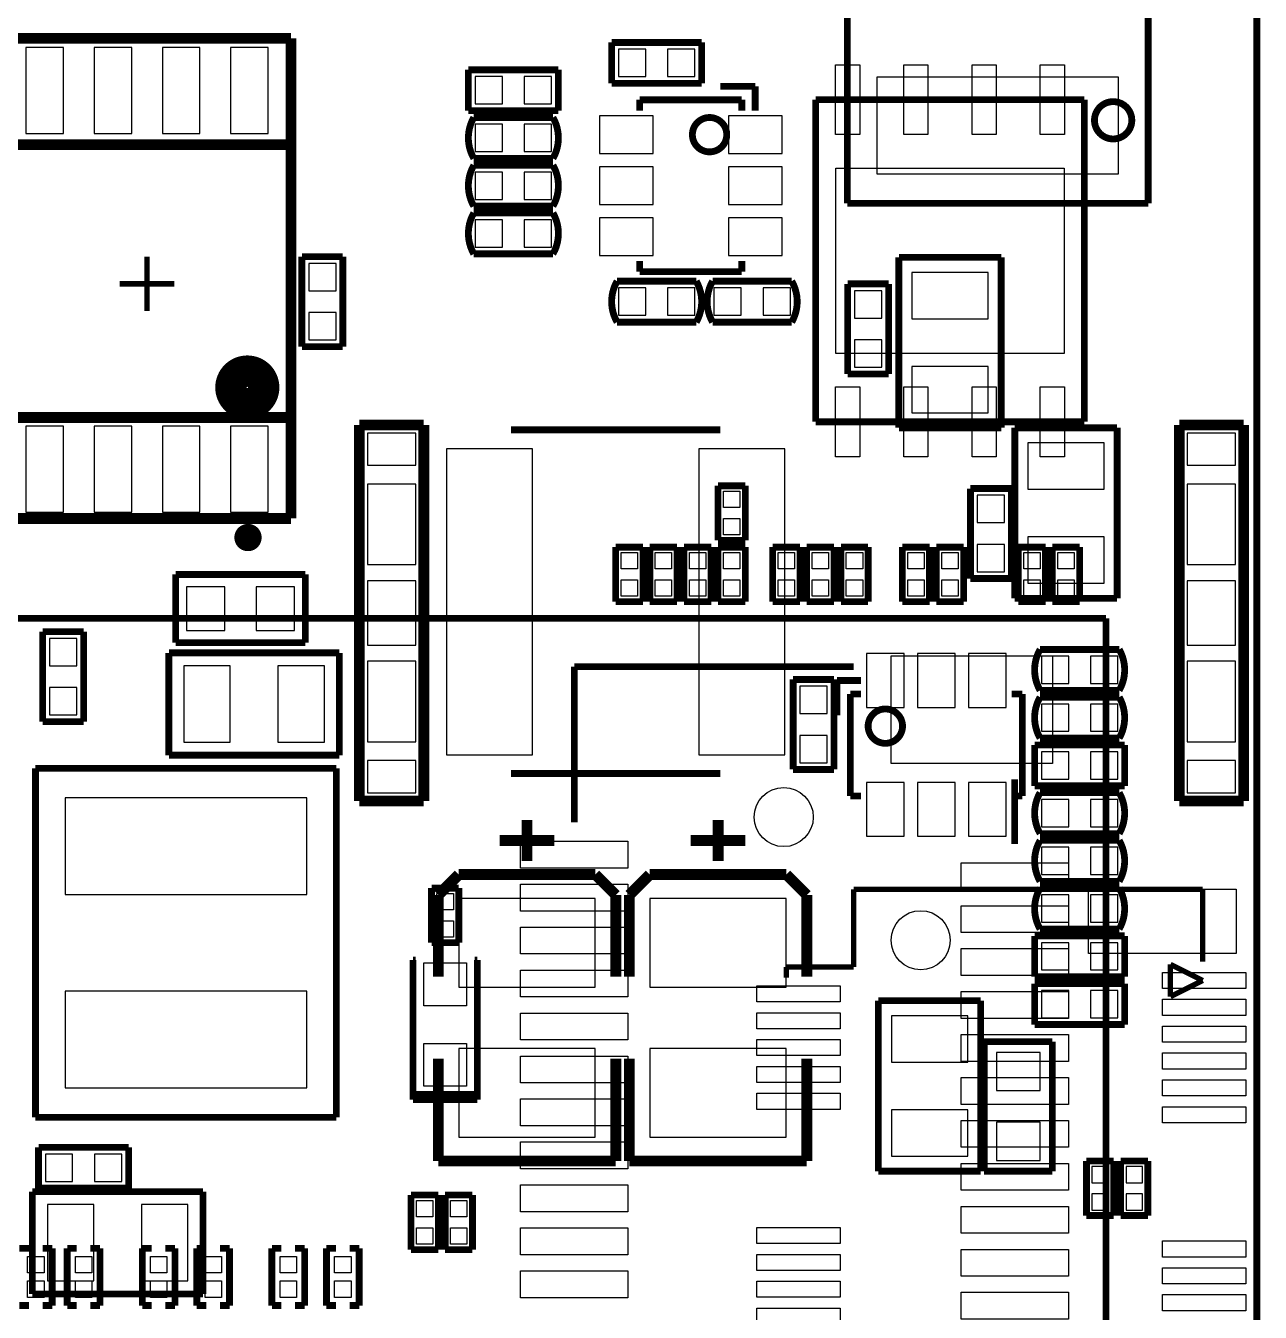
# Model space of a CAD drawing. Extents: x 44.2 to 105.9, y 92.9 to 165.
# Drawn here: x 82.87 to 105.85, y 119.86 to 143.82 of the extents above; entities that cross this region are included whole.
import ezdxf

# ---------------------------------------------------------------- set-up
doc = ezdxf.new("R2010")
doc.units = 0
for name, color, linetype in [('BG_OUTLINE', 2, 'CONTINUOUS'), ('PG_SILKSCREEN_BOTTOM', 7, 'CONTINUOUS'), ('PG_SILKSCREEN_TOP', 8, 'CONTINUOUS'), ('PIN_BOTTOM', 10, 'CONTINUOUS'), ('PIN_TOP', 9, 'CONTINUOUS')]:
    doc.layers.add(name, color=color, linetype=linetype)

msp = doc.modelspace()

# ---------------------------------------------------------------- linework, layer by layer
at = {"layer": 'BG_OUTLINE', "const_width": 0.127}
msp.add_lwpolyline([(44.23918, 93.496892), (44.23918, 164.391594, -0.414214), (44.74718, 164.899594), (105.279952, 164.899594, -0.414214), (105.787952, 164.391594), (105.787952, 93.496892, -0.414214), (105.279952, 92.988892), (44.74718, 92.988892, -0.414214)], format="xyb", close=True, dxfattribs=at)
at = {"layer": 'BG_OUTLINE'}
msp.add_lwpolyline([(44.74718, 92.988892), (105.279952, 92.988892, 0.414214), (105.787952, 93.496892), (105.787952, 164.391594, 0.414214), (105.279952, 164.899594), (44.74718, 164.899594, 0.414214), (44.23918, 164.391594), (44.23918, 93.496892, 0.414214)], format="xyb", close=True, dxfattribs=at)
at = {"layer": 'PG_SILKSCREEN_BOTTOM'}
for points, const_width in [([(98.164904, 147.01393), (98.164904, 140.51407)], 0.124968), ([(103.765096, 140.51407), (103.765096, 147.01393)], 0.124968), ([(87.808054, 143.587724), (82.448146, 143.587724)], 0.2032), ([(87.808054, 134.646924), (87.808054, 143.587724)], 0.2032), ([(93.7768, 143.51), (95.4532, 143.51)], 0.127), ([(93.7768, 142.748), (93.7768, 143.51)], 0.127), ([(95.4532, 143.51), (95.4532, 142.748)], 0.127), ([(91.1098, 143.002), (92.7862, 143.002)], 0.127), ([(91.1098, 142.24), (91.1098, 143.002)], 0.127), ([(92.7862, 143.002), (92.7862, 142.24)], 0.127), ([(95.4532, 142.748), (93.7768, 142.748)], 0.127), ([(96.449896, 142.692882), (95.79991, 142.692882)], 0.127), ([(96.449896, 142.243048), (96.449896, 142.692882)], 0.127), ([(94.30004, 142.442946), (96.19996, 142.442946)], 0.127), ([(94.30004, 142.243048), (94.30004, 142.442946)], 0.127), ([(96.19996, 142.442946), (96.19996, 142.243048)], 0.127), ([(92.7862, 142.24), (91.1098, 142.24)], 0.127), ([(82.448146, 141.606524), (87.808054, 141.606524)], 0.2032), ([(87.808054, 141.606524), (87.808054, 136.526524)], 0.2032), ([(98.164904, 140.51407), (103.765096, 140.51407)], 0.124968), ([(85.1281, 139.523724), (85.1281, 138.507724)], 0.1016), ([(88.011, 137.8458), (88.011, 139.5222)], 0.127), ([(88.011, 139.5222), (88.773, 139.5222)], 0.127), ([(88.773, 139.5222), (88.773, 137.8458)], 0.127), ([(94.30004, 139.442952), (94.30004, 139.243054)], 0.127), ([(96.19996, 139.243054), (96.19996, 139.442952)], 0.127), ([(99.1235, 139.5095), (101.0285, 139.5095)], 0.127), ([(99.1235, 136.3345), (99.1235, 139.5095)], 0.127), ([(101.0285, 139.5095), (101.0285, 136.3345)], 0.127), ([(94.30004, 139.243054), (96.19996, 139.243054)], 0.127), ([(84.6201, 139.015724), (85.6361, 139.015724)], 0.1016), ([(98.171, 139.0142), (98.933, 139.0142)], 0.127), ([(98.171, 137.3378), (98.171, 139.0142)], 0.127), ([(98.933, 139.0142), (98.933, 137.3378)], 0.127), ([(88.773, 137.8458), (88.011, 137.8458)], 0.127), ([(98.933, 137.3378), (98.171, 137.3378)], 0.127), ([(87.808054, 136.526524), (82.448146, 136.526524)], 0.2032), ([(89.080848, 136.386316), (89.080848, 129.386076)], 0.199898), ([(90.280744, 136.386316), (89.080848, 136.386316)], 0.199898), ([(90.280744, 129.386076), (90.280744, 136.386316)], 0.199898), ([(95.802958, 136.295892), (91.903042, 136.295892)], 0.127), ([(101.0285, 136.3345), (99.1235, 136.3345)], 0.127), ([(101.2825, 136.3345), (103.1875, 136.3345)], 0.127), ([(101.2825, 133.1595), (101.2825, 136.3345)], 0.127), ([(103.1875, 136.3345), (103.1875, 133.1595)], 0.127), ([(104.343708, 136.386316), (104.343708, 129.386076)], 0.199898), ([(105.543604, 136.386316), (104.343708, 136.386316)], 0.199898), ([(105.543604, 129.386076), (105.543604, 136.386316)], 0.199898), ([(100.457, 133.5278), (100.457, 135.2042)], 0.127), ([(100.457, 135.2042), (101.219, 135.2042)], 0.127), ([(101.219, 135.2042), (101.219, 133.5278)], 0.127), ([(82.448146, 134.646924), (87.808054, 134.646924)], 0.2032), ([(85.6615, 133.604), (85.6615, 132.334)], 0.127), ([(88.0745, 133.604), (85.6615, 133.604)], 0.127), ([(88.0745, 132.334), (88.0745, 133.604)], 0.127), ([(101.219, 133.5278), (100.457, 133.5278)], 0.127), ([(103.1875, 133.1595), (101.2825, 133.1595)], 0.127), ([(83.185, 130.8608), (83.185, 132.5372)], 0.127), ([(83.185, 132.5372), (83.947, 132.5372)], 0.127), ([(83.947, 132.5372), (83.947, 130.8608)], 0.127), ([(85.6615, 132.334), (88.0745, 132.334)], 0.127), ([(85.5345, 130.2385), (85.5345, 132.1435)], 0.127), ([(85.5345, 132.1435), (88.7095, 132.1435)], 0.127), ([(88.7095, 132.1435), (88.7095, 130.2385)], 0.127), ([(97.155, 129.9718), (97.155, 131.6482)], 0.127), ([(97.155, 131.6482), (97.917, 131.6482)], 0.127), ([(97.917, 131.6482), (97.917, 129.9718)], 0.127), ([(97.972118, 131.628896), (97.972118, 130.97891)], 0.127), ([(98.421952, 131.628896), (97.972118, 131.628896)], 0.127), ([(98.222054, 131.37896), (98.421952, 131.37896)], 0.127), ([(98.222054, 129.47904), (98.222054, 131.37896)], 0.127), ([(101.421946, 131.37896), (101.222048, 131.37896)], 0.127), ([(101.421946, 129.47904), (101.421946, 131.37896)], 0.127), ([(83.947, 130.8608), (83.185, 130.8608)], 0.127), ([(101.6508, 130.429), (103.3272, 130.429)], 0.127), ([(101.6508, 129.667), (101.6508, 130.429)], 0.127), ([(103.3272, 130.429), (103.3272, 129.667)], 0.127), ([(88.7095, 130.2385), (85.5345, 130.2385)], 0.127), ([(83.051904, 129.99593), (83.051904, 123.49607)], 0.124968), ([(88.652096, 129.99593), (83.051904, 129.99593)], 0.124968), ([(88.652096, 123.49607), (88.652096, 129.99593)], 0.124968), ([(95.802958, 129.896108), (91.903042, 129.896108)], 0.127), ([(97.917, 129.9718), (97.155, 129.9718)], 0.127), ([(103.3272, 129.667), (101.6508, 129.667)], 0.127), ([(89.080848, 129.386076), (90.280744, 129.386076)], 0.199898), ([(98.421952, 129.47904), (98.222054, 129.47904)], 0.127), ([(101.222048, 129.47904), (101.421946, 129.47904)], 0.127), ([(104.343708, 129.386076), (105.543604, 129.386076)], 0.199898), ([(92.202, 128.27), (92.202, 129.032)], 0.2032), ([(95.758, 128.27), (95.758, 129.032)], 0.2032), ([(91.694, 128.651), (92.71, 128.651)], 0.2032), ([(95.25, 128.651), (96.266, 128.651)], 0.2032), ([(90.551, 127.635), (90.932, 128.016)], 0.2032), ([(90.932, 128.016), (93.472, 128.016)], 0.2032), ([(93.472, 128.016), (93.853, 127.635)], 0.2032), ([(94.107, 127.635), (94.488, 128.016)], 0.2032), ([(94.488, 128.016), (97.028, 128.016)], 0.2032), ([(97.028, 128.016), (97.409, 127.635)], 0.2032), ([(90.551, 126.111), (90.551, 127.635)], 0.2032), ([(93.853, 127.635), (93.853, 126.111)], 0.2032), ([(94.107, 126.111), (94.107, 127.635)], 0.2032), ([(97.409, 127.635), (97.409, 126.111)], 0.2032), ([(101.6508, 126.873), (103.3272, 126.873)], 0.127), ([(101.6508, 126.111), (101.6508, 126.873)], 0.127), ([(103.3272, 126.873), (103.3272, 126.111)], 0.127), ([(103.3272, 126.111), (101.6508, 126.111)], 0.127), ([(101.6508, 125.984), (103.3272, 125.984)], 0.127), ([(101.6508, 125.222), (101.6508, 125.984)], 0.127), ([(103.3272, 125.984), (103.3272, 125.222)], 0.127), ([(98.7425, 125.6665), (100.6475, 125.6665)], 0.127), ([(98.7425, 122.4915), (98.7425, 125.6665)], 0.127), ([(100.6475, 125.6665), (100.6475, 122.4915)], 0.127), ([(103.3272, 125.222), (101.6508, 125.222)], 0.127), ([(101.981, 124.9045), (100.711, 124.9045)], 0.127), ([(100.711, 124.9045), (100.711, 122.4915)], 0.127), ([(101.981, 122.4915), (101.981, 124.9045)], 0.127), ([(90.551, 124.587), (90.551, 122.682)], 0.2032), ([(93.853, 122.682), (93.853, 124.587)], 0.2032), ([(94.107, 124.587), (94.107, 122.682)], 0.2032), ([(97.409, 122.682), (97.409, 124.587)], 0.2032), ([(83.051904, 123.49607), (88.652096, 123.49607)], 0.124968), ([(83.1088, 122.936), (84.7852, 122.936)], 0.127), ([(83.1088, 122.174), (83.1088, 122.936)], 0.127), ([(84.7852, 122.936), (84.7852, 122.174)], 0.127), ([(90.551, 122.682), (93.853, 122.682)], 0.2032), ([(94.107, 122.682), (97.409, 122.682)], 0.2032), ([(103.124, 122.682), (102.616, 122.682)], 0.127), ([(102.616, 122.682), (102.616, 121.666)], 0.127), ([(103.124, 121.666), (103.124, 122.682)], 0.127), ([(103.759, 122.682), (103.251, 122.682)], 0.127), ([(103.251, 122.682), (103.251, 121.666)], 0.127), ([(103.759, 121.666), (103.759, 122.682)], 0.127), ([(100.6475, 122.4915), (98.7425, 122.4915)], 0.127), ([(100.711, 122.4915), (101.981, 122.4915)], 0.127), ([(84.7852, 122.174), (83.1088, 122.174)], 0.127), ([(82.9945, 120.2055), (82.9945, 122.1105)], 0.127), ([(82.9945, 122.1105), (86.1695, 122.1105)], 0.127), ([(86.1695, 122.1105), (86.1695, 120.2055)], 0.127), ([(102.616, 121.666), (103.124, 121.666)], 0.127), ([(103.251, 121.666), (103.759, 121.666)], 0.127), ([(86.1695, 120.2055), (82.9945, 120.2055)], 0.127)]:
    msp.add_lwpolyline(points, dxfattribs=dict(at, const_width=const_width))
at = {"layer": 'PG_SILKSCREEN_BOTTOM', "const_width": 0.127}
for points in [[(92.6846, 142.113), (91.2114, 142.113, 0.266658), (91.2114, 141.351)], [(91.2114, 141.351), (92.6846, 141.351, 0.266658), (92.6846, 142.113)], [(92.6846, 141.224), (91.2114, 141.224, 0.266658), (91.2114, 140.462)], [(91.2114, 140.462), (92.6846, 140.462, 0.266658), (92.6846, 141.224)], [(92.6846, 140.335), (91.2114, 140.335, 0.266658), (91.2114, 139.573)], [(91.2114, 139.573), (92.6846, 139.573, 0.266658), (92.6846, 140.335)], [(95.3516, 139.065), (93.8784, 139.065, 0.266658), (93.8784, 138.303)], [(93.8784, 138.303), (95.3516, 138.303, 0.266658), (95.3516, 139.065)], [(97.1296, 139.065), (95.6564, 139.065, 0.266658), (95.6564, 138.303)], [(95.6564, 138.303), (97.1296, 138.303, 0.266658), (97.1296, 139.065)], [(103.2256, 132.207), (101.7524, 132.207, 0.266658), (101.7524, 131.445)], [(101.7524, 131.445), (103.2256, 131.445, 0.266658), (103.2256, 132.207)], [(103.2256, 131.318), (101.7524, 131.318, 0.266658), (101.7524, 130.556)], [(101.7524, 130.556), (103.2256, 130.556, 0.266658), (103.2256, 131.318)], [(103.2256, 129.54), (101.7524, 129.54, 0.266658), (101.7524, 128.778)], [(101.7524, 128.778), (103.2256, 128.778, 0.266658), (103.2256, 129.54)], [(103.2256, 128.651), (101.7524, 128.651, 0.266658), (101.7524, 127.889)], [(101.7524, 127.889), (103.2256, 127.889, 0.266658), (103.2256, 128.651)], [(103.2256, 127.762), (101.7524, 127.762, 0.266658), (101.7524, 127)], [(101.7524, 127), (103.2256, 127, 0.266658), (103.2256, 127.762)]]:
    msp.add_lwpolyline(points, format="xyb", dxfattribs=at)
at = {"layer": 'PG_SILKSCREEN_BOTTOM'}
for points, const_width in [([(95.920052, 141.79296, 1), (95.279948, 141.79304, 1)], 0.127), ([(87.2871, 137.085324, 1), (86.7029, 137.085324, 1)], 0.6096), ([(87.1347, 134.291324, 1), (86.8807, 134.291324, 1)], 0.254), ([(99.19208, 130.779012, 1), (98.55192, 130.778988, 1)], 0.127)]:
    msp.add_lwpolyline(points, format="xyb", close=True, dxfattribs=dict(at, const_width=const_width))
at = {"layer": 'PG_SILKSCREEN_TOP'}
for points, const_width in [([(97.575878, 142.445994), (97.575878, 136.446006)], 0.127), ([(102.576122, 142.445994), (97.575878, 142.445994)], 0.127), ([(102.576122, 136.446006), (102.576122, 142.445994)], 0.127), ([(97.575878, 136.446006), (102.576122, 136.446006)], 0.127), ([(95.758, 135.255), (96.266, 135.255)], 0.127), ([(95.758, 134.239), (95.758, 135.255)], 0.127), ([(96.266, 135.255), (96.266, 134.239)], 0.127), ([(93.853, 134.112), (94.361, 134.112)], 0.127), ([(93.853, 133.096), (93.853, 134.112)], 0.127), ([(94.361, 134.112), (94.361, 133.096)], 0.127), ([(94.488, 134.112), (94.996, 134.112)], 0.127), ([(94.488, 133.096), (94.488, 134.112)], 0.127), ([(94.996, 134.112), (94.996, 133.096)], 0.127), ([(95.123, 134.112), (95.631, 134.112)], 0.127), ([(95.123, 133.096), (95.123, 134.112)], 0.127), ([(95.631, 134.112), (95.631, 133.096)], 0.127), ([(96.266, 134.239), (95.758, 134.239)], 0.127), ([(95.758, 134.112), (96.266, 134.112)], 0.127), ([(95.758, 133.096), (95.758, 134.112)], 0.127), ([(96.266, 134.112), (96.266, 133.096)], 0.127), ([(96.774, 134.112), (97.282, 134.112)], 0.127), ([(96.774, 133.096), (96.774, 134.112)], 0.127), ([(97.282, 134.112), (97.282, 133.096)], 0.127), ([(97.409, 134.112), (97.917, 134.112)], 0.127), ([(97.409, 133.096), (97.409, 134.112)], 0.127), ([(97.917, 134.112), (97.917, 133.096)], 0.127), ([(98.044, 134.112), (98.552, 134.112)], 0.127), ([(98.044, 133.096), (98.044, 134.112)], 0.127), ([(98.552, 134.112), (98.552, 133.096)], 0.127), ([(99.187, 134.112), (99.695, 134.112)], 0.127), ([(99.187, 133.096), (99.187, 134.112)], 0.127), ([(99.695, 134.112), (99.695, 133.096)], 0.127), ([(99.822, 134.112), (100.33, 134.112)], 0.127), ([(99.822, 133.096), (99.822, 134.112)], 0.127), ([(100.33, 134.112), (100.33, 133.096)], 0.127), ([(101.346, 134.112), (101.854, 134.112)], 0.127), ([(101.346, 133.096), (101.346, 134.112)], 0.127), ([(101.854, 134.112), (101.854, 133.096)], 0.127), ([(101.981, 134.112), (102.489, 134.112)], 0.127), ([(101.981, 133.096), (101.981, 134.112)], 0.127), ([(102.489, 134.112), (102.489, 133.096)], 0.127), ([(94.361, 133.096), (93.853, 133.096)], 0.127), ([(94.996, 133.096), (94.488, 133.096)], 0.127), ([(95.631, 133.096), (95.123, 133.096)], 0.127), ([(96.266, 133.096), (95.758, 133.096)], 0.127), ([(97.282, 133.096), (96.774, 133.096)], 0.127), ([(97.917, 133.096), (97.409, 133.096)], 0.127), ([(98.552, 133.096), (98.044, 133.096)], 0.127), ([(99.695, 133.096), (99.187, 133.096)], 0.127), ([(100.33, 133.096), (99.822, 133.096)], 0.127), ([(101.854, 133.096), (101.346, 133.096)], 0.127), ([(102.489, 133.096), (101.981, 133.096)], 0.127), ([(44.89323, 132.785866), (102.981252, 132.785866)], 0.127), ([(102.981252, 132.785866), (102.981252, 100.285804)], 0.127), ([(93.081348, 131.885944), (98.281236, 131.885944)], 0.127), ([(93.081348, 128.986026), (93.081348, 131.885944)], 0.127), ([(101.28123, 128.585976), (101.28123, 129.785872)], 0.127), ([(90.424, 127.762), (90.932, 127.762)], 0.127), ([(90.424, 126.746), (90.424, 127.762)], 0.127), ([(90.932, 127.762), (90.932, 126.746)], 0.127), ([(98.279966, 127.742696), (98.279966, 126.292864)], 0.100076), ([(104.779826, 127.742696), (98.279966, 127.742696)], 0.100076), ([(104.779826, 126.392686), (104.779826, 127.742696)], 0.100076), ([(90.932, 126.746), (90.424, 126.746)], 0.127), ([(90.078052, 126.421896), (90.078052, 123.821952)], 0.127), ([(90.12809, 126.421896), (90.078052, 126.421896)], 0.127), ([(91.277948, 126.421896), (91.22791, 126.421896)], 0.127), ([(91.277948, 123.821952), (91.277948, 126.421896)], 0.127), ([(97.029778, 126.292864), (97.029778, 126.092712)], 0.100076), ([(98.279966, 126.292864), (97.029778, 126.292864)], 0.100076), ([(104.179878, 126.342648), (104.179878, 125.7427)], 0.100076), ([(104.779826, 126.042674), (104.179878, 126.342648)], 0.100076), ([(104.179878, 125.7427), (104.779826, 126.042674)], 0.100076), ([(90.078052, 123.922028), (91.277948, 123.922028)], 0.127), ([(90.078052, 123.870974), (91.277948, 123.870974)], 0.127), ([(90.078052, 123.821952), (91.277948, 123.821952)], 0.127), ([(90.043, 122.047), (90.551, 122.047)], 0.127), ([(90.043, 121.031), (90.043, 122.047)], 0.127), ([(90.551, 122.047), (90.551, 121.031)], 0.127), ([(90.678, 122.047), (91.186, 122.047)], 0.127), ([(90.678, 121.031), (90.678, 122.047)], 0.127), ([(91.186, 122.047), (91.186, 121.031)], 0.127), ([(82.7532, 121.0564), (82.931, 121.0564)], 0.127), ([(83.185, 121.0564), (83.3628, 121.0564)], 0.127), ([(83.3628, 121.0564), (83.3628, 119.9896)], 0.127), ([(83.6422, 121.0564), (83.82, 121.0564)], 0.127), ([(83.6422, 119.9896), (83.6422, 121.0564)], 0.127), ([(84.074, 121.0564), (84.2518, 121.0564)], 0.127), ([(84.2518, 121.0564), (84.2518, 119.9896)], 0.127), ([(85.0392, 121.0564), (85.217, 121.0564)], 0.127), ([(85.0392, 119.9896), (85.0392, 121.0564)], 0.127), ([(85.471, 121.0564), (85.6488, 121.0564)], 0.127), ([(85.6488, 121.0564), (85.6488, 119.9896)], 0.127), ([(86.0552, 121.0564), (86.233, 121.0564)], 0.127), ([(86.0552, 119.9896), (86.0552, 121.0564)], 0.127), ([(86.487, 121.0564), (86.6648, 121.0564)], 0.127), ([(86.6648, 121.0564), (86.6648, 119.9896)], 0.127), ([(87.4522, 121.0564), (87.63, 121.0564)], 0.127), ([(87.4522, 119.9896), (87.4522, 121.0564)], 0.127), ([(87.884, 121.0564), (88.0618, 121.0564)], 0.127), ([(88.0618, 121.0564), (88.0618, 119.9896)], 0.127), ([(88.4682, 121.0564), (88.646, 121.0564)], 0.127), ([(88.4682, 119.9896), (88.4682, 121.0564)], 0.127), ([(88.9, 121.0564), (89.0778, 121.0564)], 0.127), ([(89.0778, 121.0564), (89.0778, 119.9896)], 0.127), ([(90.551, 121.031), (90.043, 121.031)], 0.127), ([(91.186, 121.031), (90.678, 121.031)], 0.127), ([(82.931, 119.9896), (82.7532, 119.9896)], 0.127), ([(83.3628, 119.9896), (83.185, 119.9896)], 0.127), ([(83.82, 119.9896), (83.6422, 119.9896)], 0.127), ([(84.2518, 119.9896), (84.074, 119.9896)], 0.127), ([(85.217, 119.9896), (85.0392, 119.9896)], 0.127), ([(85.6488, 119.9896), (85.471, 119.9896)], 0.127), ([(86.233, 119.9896), (86.0552, 119.9896)], 0.127), ([(86.6648, 119.9896), (86.487, 119.9896)], 0.127), ([(87.63, 119.9896), (87.4522, 119.9896)], 0.127), ([(88.0618, 119.9896), (87.884, 119.9896)], 0.127), ([(88.646, 119.9896), (88.4682, 119.9896)], 0.127), ([(89.0778, 119.9896), (88.9, 119.9896)], 0.127)]:
    msp.add_lwpolyline(points, dxfattribs=dict(at, const_width=const_width))
at = {"layer": 'PG_SILKSCREEN_TOP', "const_width": 0.127}
msp.add_lwpolyline([(103.46055, 142.06093, 1), (102.76545, 142.06107, 1)], format="xyb", close=True, dxfattribs=at)
at = {"layer": 'PIN_BOTTOM'}
for points in [[(83.573112, 141.815566), (83.573112, 143.415512), (82.873088, 143.415512), (82.873088, 141.815566)], [(84.843112, 141.815566), (84.843112, 143.415512), (84.143088, 143.415512), (84.143088, 141.815566)], [(86.113112, 141.815566), (86.113112, 143.415512), (85.413088, 143.415512), (85.413088, 141.815566)], [(87.383112, 141.815566), (87.383112, 143.415512), (86.683088, 143.415512), (86.683088, 141.815566)], [(93.9038, 143.383), (93.9038, 142.875), (94.4118, 142.875), (94.4118, 143.383)], [(94.8182, 143.383), (94.8182, 142.875), (95.3262, 142.875), (95.3262, 143.383)], [(91.7448, 142.367), (91.7448, 142.875), (91.2368, 142.875), (91.2368, 142.367)], [(92.6592, 142.367), (92.6592, 142.875), (92.1512, 142.875), (92.1512, 142.367)], [(98.714941, 141.063853), (103.215059, 141.063853), (103.215059, 142.863951), (98.714941, 142.863951)], [(94.550103, 142.142972), (93.550105, 142.142972), (93.550105, 141.442948), (94.550103, 141.442948)], [(96.949895, 142.142972), (95.949897, 142.142972), (95.949897, 141.442948), (96.949895, 141.442948)], [(91.2368, 141.986), (91.2368, 141.478), (91.7448, 141.478), (91.7448, 141.986)], [(92.1512, 141.986), (92.1512, 141.478), (92.6592, 141.478), (92.6592, 141.986)], [(94.550103, 141.193012), (93.550105, 141.193012), (93.550105, 140.492988), (94.550103, 140.492988)], [(96.949895, 141.193012), (95.949897, 141.193012), (95.949897, 140.492988), (96.949895, 140.492988)], [(91.2368, 141.097), (91.2368, 140.589), (91.7448, 140.589), (91.7448, 141.097)], [(92.1512, 141.097), (92.1512, 140.589), (92.6592, 140.589), (92.6592, 141.097)], [(91.7448, 139.7), (91.7448, 140.208), (91.2368, 140.208), (91.2368, 139.7)], [(92.6592, 139.7), (92.6592, 140.208), (92.1512, 140.208), (92.1512, 139.7)], [(94.550103, 140.243052), (93.550105, 140.243052), (93.550105, 139.543028), (94.550103, 139.543028)], [(96.949895, 140.243052), (95.949897, 140.243052), (95.949897, 139.543028), (96.949895, 139.543028)], [(88.138, 138.8872), (88.646, 138.8872), (88.646, 139.3952), (88.138, 139.3952)], [(100.7872, 139.22883), (99.3648, 139.22883), (99.3648, 138.36523), (100.7872, 138.36523)], [(93.9038, 138.938), (93.9038, 138.43), (94.4118, 138.43), (94.4118, 138.938)], [(94.8182, 138.938), (94.8182, 138.43), (95.3262, 138.43), (95.3262, 138.938)], [(96.1898, 138.43), (96.1898, 138.938), (95.6818, 138.938), (95.6818, 138.43)], [(97.1042, 138.43), (97.1042, 138.938), (96.5962, 138.938), (96.5962, 138.43)], [(98.806, 138.8872), (98.298, 138.8872), (98.298, 138.3792), (98.806, 138.3792)], [(88.138, 137.9728), (88.646, 137.9728), (88.646, 138.4808), (88.138, 138.4808)], [(98.806, 137.9728), (98.298, 137.9728), (98.298, 137.4648), (98.806, 137.4648)], [(100.7872, 137.47877), (99.3648, 137.47877), (99.3648, 136.61517), (100.7872, 136.61517)], [(83.573112, 134.765542), (83.573112, 136.365488), (82.873088, 136.365488), (82.873088, 134.765542)], [(84.843112, 134.765542), (84.843112, 136.365488), (84.143088, 136.365488), (84.143088, 134.765542)], [(86.113112, 134.765542), (86.113112, 136.365488), (85.413088, 136.365488), (85.413088, 134.765542)], [(87.383112, 134.765542), (87.383112, 136.365488), (86.683088, 136.365488), (86.683088, 134.765542)], [(89.230835, 135.636254), (90.130757, 135.636254), (90.130757, 136.236202), (89.230835, 136.236202)], [(104.493695, 135.636254), (105.393617, 135.636254), (105.393617, 136.236202), (104.493695, 136.236202)], [(92.303092, 130.245866), (92.303092, 135.94588), (90.703146, 135.94588), (90.703146, 130.245866)], [(97.003108, 130.245866), (97.003108, 135.94588), (95.403162, 135.94588), (95.403162, 130.245866)], [(101.5238, 135.19023), (102.9462, 135.19023), (102.9462, 136.05383), (101.5238, 136.05383)], [(89.230835, 133.786118), (90.130757, 133.786118), (90.130757, 135.286242), (89.230835, 135.286242)], [(104.493695, 133.786118), (105.393617, 133.786118), (105.393617, 135.286242), (104.493695, 135.286242)], [(100.584, 134.5692), (101.092, 134.5692), (101.092, 135.0772), (100.584, 135.0772)], [(100.584, 133.6548), (101.092, 133.6548), (101.092, 134.1628), (100.584, 134.1628)], [(101.5238, 133.44017), (102.9462, 133.44017), (102.9462, 134.30377), (101.5238, 134.30377)], [(89.230835, 132.286248), (90.130757, 132.286248), (90.130757, 133.486144), (89.230835, 133.486144)], [(104.493695, 132.286248), (105.393617, 132.286248), (105.393617, 133.486144), (104.493695, 133.486144)], [(85.862414, 133.3754), (85.862414, 132.5626), (86.573614, 132.5626), (86.573614, 133.3754)], [(87.162386, 133.3754), (87.162386, 132.5626), (87.873586, 132.5626), (87.873586, 133.3754)], [(83.312, 131.9022), (83.82, 131.9022), (83.82, 132.4102), (83.312, 132.4102)], [(98.522028, 132.128895), (98.522028, 131.128897), (99.222052, 131.128897), (99.222052, 132.128895)], [(99.471988, 132.128895), (99.471988, 131.128897), (100.172012, 131.128897), (100.172012, 132.128895)], [(100.421948, 132.128895), (100.421948, 131.128897), (101.121972, 131.128897), (101.121972, 132.128895)], [(102.2858, 131.572), (102.2858, 132.08), (101.7778, 132.08), (101.7778, 131.572)], [(103.2002, 131.572), (103.2002, 132.08), (102.6922, 132.08), (102.6922, 131.572)], [(85.81517, 131.9022), (85.81517, 130.4798), (86.67877, 130.4798), (86.67877, 131.9022)], [(87.56523, 131.9022), (87.56523, 130.4798), (88.42883, 130.4798), (88.42883, 131.9022)], [(89.230835, 130.48615), (90.130757, 130.48615), (90.130757, 131.986274), (89.230835, 131.986274)], [(104.493695, 130.48615), (105.393617, 130.48615), (105.393617, 131.986274), (104.493695, 131.986274)], [(83.312, 130.9878), (83.82, 130.9878), (83.82, 131.4958), (83.312, 131.4958)], [(97.282, 131.0132), (97.79, 131.0132), (97.79, 131.5212), (97.282, 131.5212)], [(102.2858, 130.683), (102.2858, 131.191), (101.7778, 131.191), (101.7778, 130.683)], [(103.2002, 130.683), (103.2002, 131.191), (102.6922, 131.191), (102.6922, 130.683)], [(97.282, 130.0988), (97.79, 130.0988), (97.79, 130.6068), (97.282, 130.6068)], [(89.230835, 129.53619), (90.130757, 129.53619), (90.130757, 130.136138), (89.230835, 130.136138)], [(101.7778, 130.302), (101.7778, 129.794), (102.2858, 129.794), (102.2858, 130.302)], [(102.6922, 130.302), (102.6922, 129.794), (103.2002, 129.794), (103.2002, 130.302)], [(104.493695, 129.53619), (105.393617, 129.53619), (105.393617, 130.136138), (104.493695, 130.136138)], [(98.522028, 129.729103), (98.522028, 128.729105), (99.222052, 128.729105), (99.222052, 129.729103)], [(99.471988, 129.729103), (99.471988, 128.729105), (100.172012, 128.729105), (100.172012, 129.729103)], [(100.421948, 129.729103), (100.421948, 128.729105), (101.121972, 128.729105), (101.121972, 129.729103)], [(83.601941, 127.646049), (88.102059, 127.646049), (88.102059, 129.446147), (83.601941, 129.446147)], [(101.7778, 129.413), (101.7778, 128.905), (102.2858, 128.905), (102.2858, 129.413)], [(102.6922, 129.413), (102.6922, 128.905), (103.2002, 128.905), (103.2002, 129.413)], [(102.2858, 128.016), (102.2858, 128.524), (101.7778, 128.524), (101.7778, 128.016)], [(103.2002, 128.016), (103.2002, 128.524), (102.6922, 128.524), (102.6922, 128.016)], [(93.472, 127.5715), (90.932, 127.5715), (90.932, 125.9205), (93.472, 125.9205)], [(97.028, 127.5715), (94.488, 127.5715), (94.488, 125.9205), (97.028, 125.9205)], [(101.7778, 127.635), (101.7778, 127.127), (102.2858, 127.127), (102.2858, 127.635)], [(102.6922, 127.635), (102.6922, 127.127), (103.2002, 127.127), (103.2002, 127.635)], [(101.7778, 126.746), (101.7778, 126.238), (102.2858, 126.238), (102.2858, 126.746)], [(102.6922, 126.746), (102.6922, 126.238), (103.2002, 126.238), (103.2002, 126.746)], [(83.601941, 124.045853), (88.102059, 124.045853), (88.102059, 125.845951), (83.601941, 125.845951)], [(101.7778, 125.857), (101.7778, 125.349), (102.2858, 125.349), (102.2858, 125.857)], [(102.6922, 125.857), (102.6922, 125.349), (103.2002, 125.349), (103.2002, 125.857)], [(100.4062, 125.38583), (98.9838, 125.38583), (98.9838, 124.52223), (100.4062, 124.52223)], [(93.472, 124.7775), (90.932, 124.7775), (90.932, 123.1265), (93.472, 123.1265)], [(97.028, 124.7775), (94.488, 124.7775), (94.488, 123.1265), (97.028, 123.1265)], [(101.7524, 124.703586), (100.9396, 124.703586), (100.9396, 123.992386), (101.7524, 123.992386)], [(100.4062, 123.63577), (98.9838, 123.63577), (98.9838, 122.77217), (100.4062, 122.77217)], [(101.7524, 123.403614), (100.9396, 123.403614), (100.9396, 122.692414), (101.7524, 122.692414)], [(83.2358, 122.809), (83.2358, 122.301), (83.7438, 122.301), (83.7438, 122.809)], [(84.1502, 122.809), (84.1502, 122.301), (84.6582, 122.301), (84.6582, 122.809)], [(103.0224, 122.5804), (102.7176, 122.5804), (102.7176, 122.2756), (103.0224, 122.2756)], [(103.6574, 122.5804), (103.3526, 122.5804), (103.3526, 122.2756), (103.6574, 122.2756)], [(103.0224, 122.0724), (102.7176, 122.0724), (102.7176, 121.7676), (103.0224, 121.7676)], [(103.6574, 122.0724), (103.3526, 122.0724), (103.3526, 121.7676), (103.6574, 121.7676)], [(83.27517, 121.8692), (83.27517, 120.4468), (84.13877, 120.4468), (84.13877, 121.8692)], [(85.02523, 121.8692), (85.02523, 120.4468), (85.88883, 120.4468), (85.88883, 121.8692)]]:
    msp.add_lwpolyline(points, close=True, dxfattribs=at)
for centre in [(96.981264, 129.085848), (99.5299, 126.792736)]:
    msp.add_circle(centre, 0.550037, dxfattribs=at)
at = {"layer": 'PIN_TOP'}
for points in [[(97.945956, 143.09598), (98.396044, 143.09598), (98.396044, 141.796008), (97.945956, 141.796008)], [(99.215956, 143.09598), (99.666044, 143.09598), (99.666044, 141.796008), (99.215956, 141.796008)], [(100.485956, 143.09598), (100.936044, 143.09598), (100.936044, 141.796008), (100.485956, 141.796008)], [(101.755956, 143.09598), (102.206044, 143.09598), (102.206044, 141.796008), (101.755956, 141.796008)], [(97.951036, 141.171041), (102.200964, 141.171041), (102.200964, 137.720959), (97.951036, 137.720959)], [(97.945956, 137.095992), (98.396044, 137.095992), (98.396044, 135.79602), (97.945956, 135.79602)], [(99.215956, 137.095992), (99.666044, 137.095992), (99.666044, 135.79602), (99.215956, 135.79602)], [(100.485956, 137.095992), (100.936044, 137.095992), (100.936044, 135.79602), (100.485956, 135.79602)], [(101.755956, 137.095992), (102.206044, 137.095992), (102.206044, 135.79602), (101.755956, 135.79602)], [(96.1644, 134.8486), (95.8596, 134.8486), (95.8596, 135.1534), (96.1644, 135.1534)], [(96.1644, 134.3406), (95.8596, 134.3406), (95.8596, 134.6454), (96.1644, 134.6454)], [(93.9546, 134.0104), (94.2594, 134.0104), (94.2594, 133.7056), (93.9546, 133.7056)], [(94.5896, 134.0104), (94.8944, 134.0104), (94.8944, 133.7056), (94.5896, 133.7056)], [(95.2246, 134.0104), (95.5294, 134.0104), (95.5294, 133.7056), (95.2246, 133.7056)], [(95.8596, 134.0104), (96.1644, 134.0104), (96.1644, 133.7056), (95.8596, 133.7056)], [(97.1804, 133.7056), (96.8756, 133.7056), (96.8756, 134.0104), (97.1804, 134.0104)], [(97.8154, 133.7056), (97.5106, 133.7056), (97.5106, 134.0104), (97.8154, 134.0104)], [(98.4504, 133.7056), (98.1456, 133.7056), (98.1456, 134.0104), (98.4504, 134.0104)], [(99.5934, 133.7056), (99.2886, 133.7056), (99.2886, 134.0104), (99.5934, 134.0104)], [(100.2284, 133.7056), (99.9236, 133.7056), (99.9236, 134.0104), (100.2284, 134.0104)], [(101.7524, 133.7056), (101.4476, 133.7056), (101.4476, 134.0104), (101.7524, 134.0104)], [(102.3874, 133.7056), (102.0826, 133.7056), (102.0826, 134.0104), (102.3874, 134.0104)], [(93.9546, 133.5024), (94.2594, 133.5024), (94.2594, 133.1976), (93.9546, 133.1976)], [(94.5896, 133.5024), (94.8944, 133.5024), (94.8944, 133.1976), (94.5896, 133.1976)], [(95.2246, 133.5024), (95.5294, 133.5024), (95.5294, 133.1976), (95.2246, 133.1976)], [(95.8596, 133.5024), (96.1644, 133.5024), (96.1644, 133.1976), (95.8596, 133.1976)], [(97.1804, 133.1976), (96.8756, 133.1976), (96.8756, 133.5024), (97.1804, 133.5024)], [(97.8154, 133.1976), (97.5106, 133.1976), (97.5106, 133.5024), (97.8154, 133.5024)], [(98.4504, 133.1976), (98.1456, 133.1976), (98.1456, 133.5024), (98.4504, 133.5024)], [(99.5934, 133.1976), (99.2886, 133.1976), (99.2886, 133.5024), (99.5934, 133.5024)], [(100.2284, 133.1976), (99.9236, 133.1976), (99.9236, 133.5024), (100.2284, 133.5024)], [(101.7524, 133.1976), (101.4476, 133.1976), (101.4476, 133.5024), (101.7524, 133.5024)], [(102.3874, 133.1976), (102.0826, 133.1976), (102.0826, 133.5024), (102.3874, 133.5024)], [(101.981127, 130.085846), (98.981133, 130.085846), (98.981133, 132.085842), (101.981127, 132.085842)], [(94.081346, 128.135888), (92.08135, 128.135888), (92.08135, 128.63576), (94.081346, 128.63576)], [(102.281228, 127.736092), (100.281232, 127.736092), (100.281232, 128.235964), (102.281228, 128.235964)], [(94.081346, 127.336042), (92.08135, 127.336042), (92.08135, 127.835914), (94.081346, 127.835914)], [(105.405047, 126.5428), (102.654989, 126.5428), (102.654989, 127.742696), (105.405047, 127.742696)], [(90.8304, 127.3556), (90.5256, 127.3556), (90.5256, 127.6604), (90.8304, 127.6604)], [(102.281228, 126.935992), (100.281232, 126.935992), (100.281232, 127.435864), (102.281228, 127.435864)], [(90.8304, 126.8476), (90.5256, 126.8476), (90.5256, 127.1524), (90.8304, 127.1524)], [(94.081346, 126.535942), (92.08135, 126.535942), (92.08135, 127.035814), (94.081346, 127.035814)], [(102.281228, 126.135892), (100.281232, 126.135892), (100.281232, 126.635764), (102.281228, 126.635764)], [(91.07805, 125.572012), (90.27795, 125.572012), (90.27795, 126.372112), (91.07805, 126.372112)], [(94.081346, 125.736096), (92.08135, 125.736096), (92.08135, 126.235968), (94.081346, 126.235968)], [(105.579926, 125.892687), (104.030018, 125.892687), (104.030018, 126.192661), (105.579926, 126.192661)], [(98.029776, 125.642751), (96.479868, 125.642751), (96.479868, 125.942725), (98.029776, 125.942725)], [(102.281228, 125.336046), (100.281232, 125.336046), (100.281232, 125.835918), (102.281228, 125.835918)], [(105.579926, 125.392815), (104.030018, 125.392815), (104.030018, 125.692789), (105.579926, 125.692789)], [(94.081346, 124.935996), (92.08135, 124.935996), (92.08135, 125.435868), (94.081346, 125.435868)], [(98.029776, 125.142879), (96.479868, 125.142879), (96.479868, 125.442853), (98.029776, 125.442853)], [(105.579926, 124.892689), (104.030018, 124.892689), (104.030018, 125.192663), (105.579926, 125.192663)], [(91.07805, 124.071888), (90.27795, 124.071888), (90.27795, 124.871988), (91.07805, 124.871988)], [(98.029776, 124.642753), (96.479868, 124.642753), (96.479868, 124.942727), (98.029776, 124.942727)], [(102.281228, 124.535946), (100.281232, 124.535946), (100.281232, 125.035818), (102.281228, 125.035818)], [(94.081346, 124.135896), (92.08135, 124.135896), (92.08135, 124.635768), (94.081346, 124.635768)], [(105.579926, 124.392817), (104.030018, 124.392817), (104.030018, 124.692791), (105.579926, 124.692791)], [(98.029776, 124.142881), (96.479868, 124.142881), (96.479868, 124.442855), (98.029776, 124.442855)], [(102.281228, 123.7361), (100.281232, 123.7361), (100.281232, 124.235972), (102.281228, 124.235972)], [(105.579926, 123.892691), (104.030018, 123.892691), (104.030018, 124.192665), (105.579926, 124.192665)], [(98.029776, 123.642755), (96.479868, 123.642755), (96.479868, 123.942729), (98.029776, 123.942729)], [(94.081346, 123.33605), (92.08135, 123.33605), (92.08135, 123.835922), (94.081346, 123.835922)], [(105.579926, 123.392819), (104.030018, 123.392819), (104.030018, 123.692793), (105.579926, 123.692793)], [(102.281228, 122.936), (100.281232, 122.936), (100.281232, 123.435872), (102.281228, 123.435872)], [(94.081346, 122.53595), (92.08135, 122.53595), (92.08135, 123.035822), (94.081346, 123.035822)], [(102.281228, 122.1359), (100.281232, 122.1359), (100.281232, 122.635772), (102.281228, 122.635772)], [(94.081346, 121.736104), (92.08135, 121.736104), (92.08135, 122.235976), (94.081346, 122.235976)], [(90.4494, 121.6406), (90.1446, 121.6406), (90.1446, 121.9454), (90.4494, 121.9454)], [(91.0844, 121.6406), (90.7796, 121.6406), (90.7796, 121.9454), (91.0844, 121.9454)], [(102.281228, 121.336054), (100.281232, 121.336054), (100.281232, 121.835926), (102.281228, 121.835926)], [(90.4494, 121.1326), (90.1446, 121.1326), (90.1446, 121.4374), (90.4494, 121.4374)], [(91.0844, 121.1326), (90.7796, 121.1326), (90.7796, 121.4374), (91.0844, 121.4374)], [(94.081346, 120.936004), (92.08135, 120.936004), (92.08135, 121.435876), (94.081346, 121.435876)], [(98.029776, 121.142887), (96.479868, 121.142887), (96.479868, 121.442861), (98.029776, 121.442861)], [(102.281228, 120.535954), (100.281232, 120.535954), (100.281232, 121.035826), (102.281228, 121.035826)], [(105.579926, 120.892697), (104.030018, 120.892697), (104.030018, 121.192671), (105.579926, 121.192671)], [(83.2104, 120.5992), (82.9056, 120.5992), (82.9056, 120.904), (83.2104, 120.904)], [(84.0994, 120.5992), (83.7946, 120.5992), (83.7946, 120.904), (84.0994, 120.904)], [(85.4964, 120.5992), (85.1916, 120.5992), (85.1916, 120.904), (85.4964, 120.904)], [(86.5124, 120.5992), (86.2076, 120.5992), (86.2076, 120.904), (86.5124, 120.904)], [(87.9094, 120.5992), (87.6046, 120.5992), (87.6046, 120.904), (87.9094, 120.904)], [(88.9254, 120.5992), (88.6206, 120.5992), (88.6206, 120.904), (88.9254, 120.904)], [(98.029776, 120.642761), (96.479868, 120.642761), (96.479868, 120.942735), (98.029776, 120.942735)], [(94.081346, 120.135904), (92.08135, 120.135904), (92.08135, 120.635776), (94.081346, 120.635776)], [(105.579926, 120.392825), (104.030018, 120.392825), (104.030018, 120.692799), (105.579926, 120.692799)], [(83.2104, 120.142), (82.9056, 120.142), (82.9056, 120.4468), (83.2104, 120.4468)], [(84.0994, 120.142), (83.7946, 120.142), (83.7946, 120.4468), (84.0994, 120.4468)], [(85.4964, 120.142), (85.1916, 120.142), (85.1916, 120.4468), (85.4964, 120.4468)], [(86.5124, 120.142), (86.2076, 120.142), (86.2076, 120.4468), (86.5124, 120.4468)], [(87.9094, 120.142), (87.6046, 120.142), (87.6046, 120.4468), (87.9094, 120.4468)], [(88.9254, 120.142), (88.6206, 120.142), (88.6206, 120.4468), (88.9254, 120.4468)], [(98.029776, 120.142889), (96.479868, 120.142889), (96.479868, 120.442863), (98.029776, 120.442863)], [(102.281228, 119.736108), (100.281232, 119.736108), (100.281232, 120.23598), (102.281228, 120.23598)], [(105.579926, 119.892699), (104.030018, 119.892699), (104.030018, 120.192673), (105.579926, 120.192673)], [(98.029776, 119.642763), (96.479868, 119.642763), (96.479868, 119.942737), (98.029776, 119.942737)]]:
    msp.add_lwpolyline(points, close=True, dxfattribs=at)
for centre in [(96.981264, 129.085848), (99.5299, 126.792736)]:
    msp.add_circle(centre, 0.550037, dxfattribs=at)

doc.saveas('drawing.dxf')
